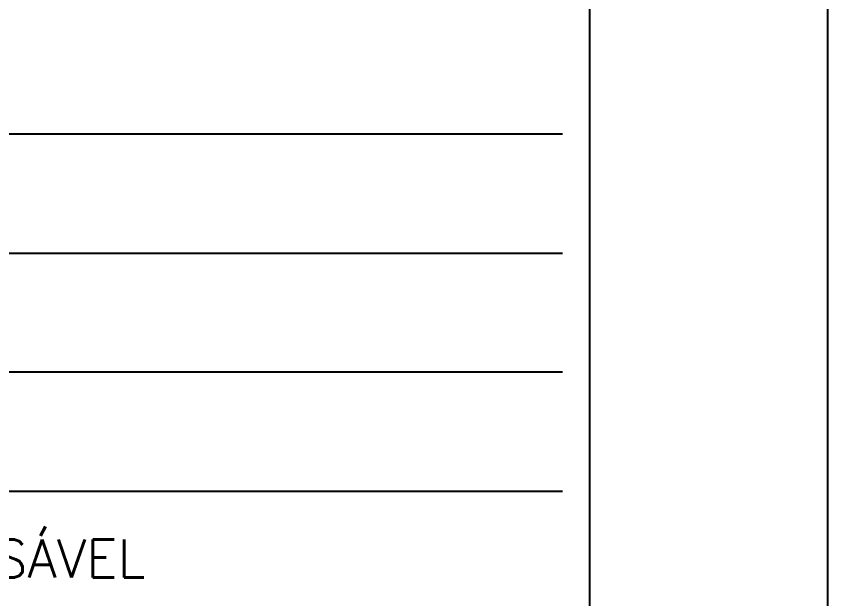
# Model space of a CAD drawing. Extents: x 3196 to 9141, y -1880 to 2325.
# Drawn here: x 8970.4 to 9141, y -1121.5 to -999 of the extents above; entities that cross this region are included whole.
import ezdxf

# ---------------------------------------------------------------- set-up
doc = ezdxf.new("R2010")
doc.units = 0
doc.header["$MEASUREMENT"] = 0
for name, color, linetype in [('1', 1, 'CONTINUOUS'), ('10', 10, 'CONTINUOUS'), ('7', 7, 'CONTINUOUS')]:
    doc.layers.add(name, color=color, linetype=linetype)
doc.styles.get("Standard").update_dxf_attribs({"font": 'ROMANS.SHX'})

msp = doc.modelspace()

# ---------------------------------------------------------------- linework, layer by layer
at = {"layer": '1', "linetype": 'Continuous'}
msp.add_line((9140.999868, -1880.446935), (9140.999868, 2324.552615), dxfattribs=at)
at = {"layer": '10', "linetype": 'Continuous'}
for p, q in [((9085.255018, -1023.778085), (8221.471018, -1023.778085)), ((9085.255018, -1048.873735), (8221.471018, -1048.873735)), ((9085.255018, -1073.828535), (8221.471018, -1073.828535)), ((9085.255018, -1098.924185), (8221.471018, -1098.924185))]:
    msp.add_line(p, q, dxfattribs=at)
at = {"layer": '7', "linetype": 'Continuous'}
msp.add_line((9090.999868, -1830.446935), (9090.999868, 2274.552615), dxfattribs=at)

# ---------------------------------------------------------------- texts
at = {"layer": '10', "linetype": 'Continuous'}
msp.add_text('RESPONSÁVEL', height=8.0352, dxfattribs=at).set_placement((8922.838168, -1117.063435))

doc.saveas('drawing.dxf')
